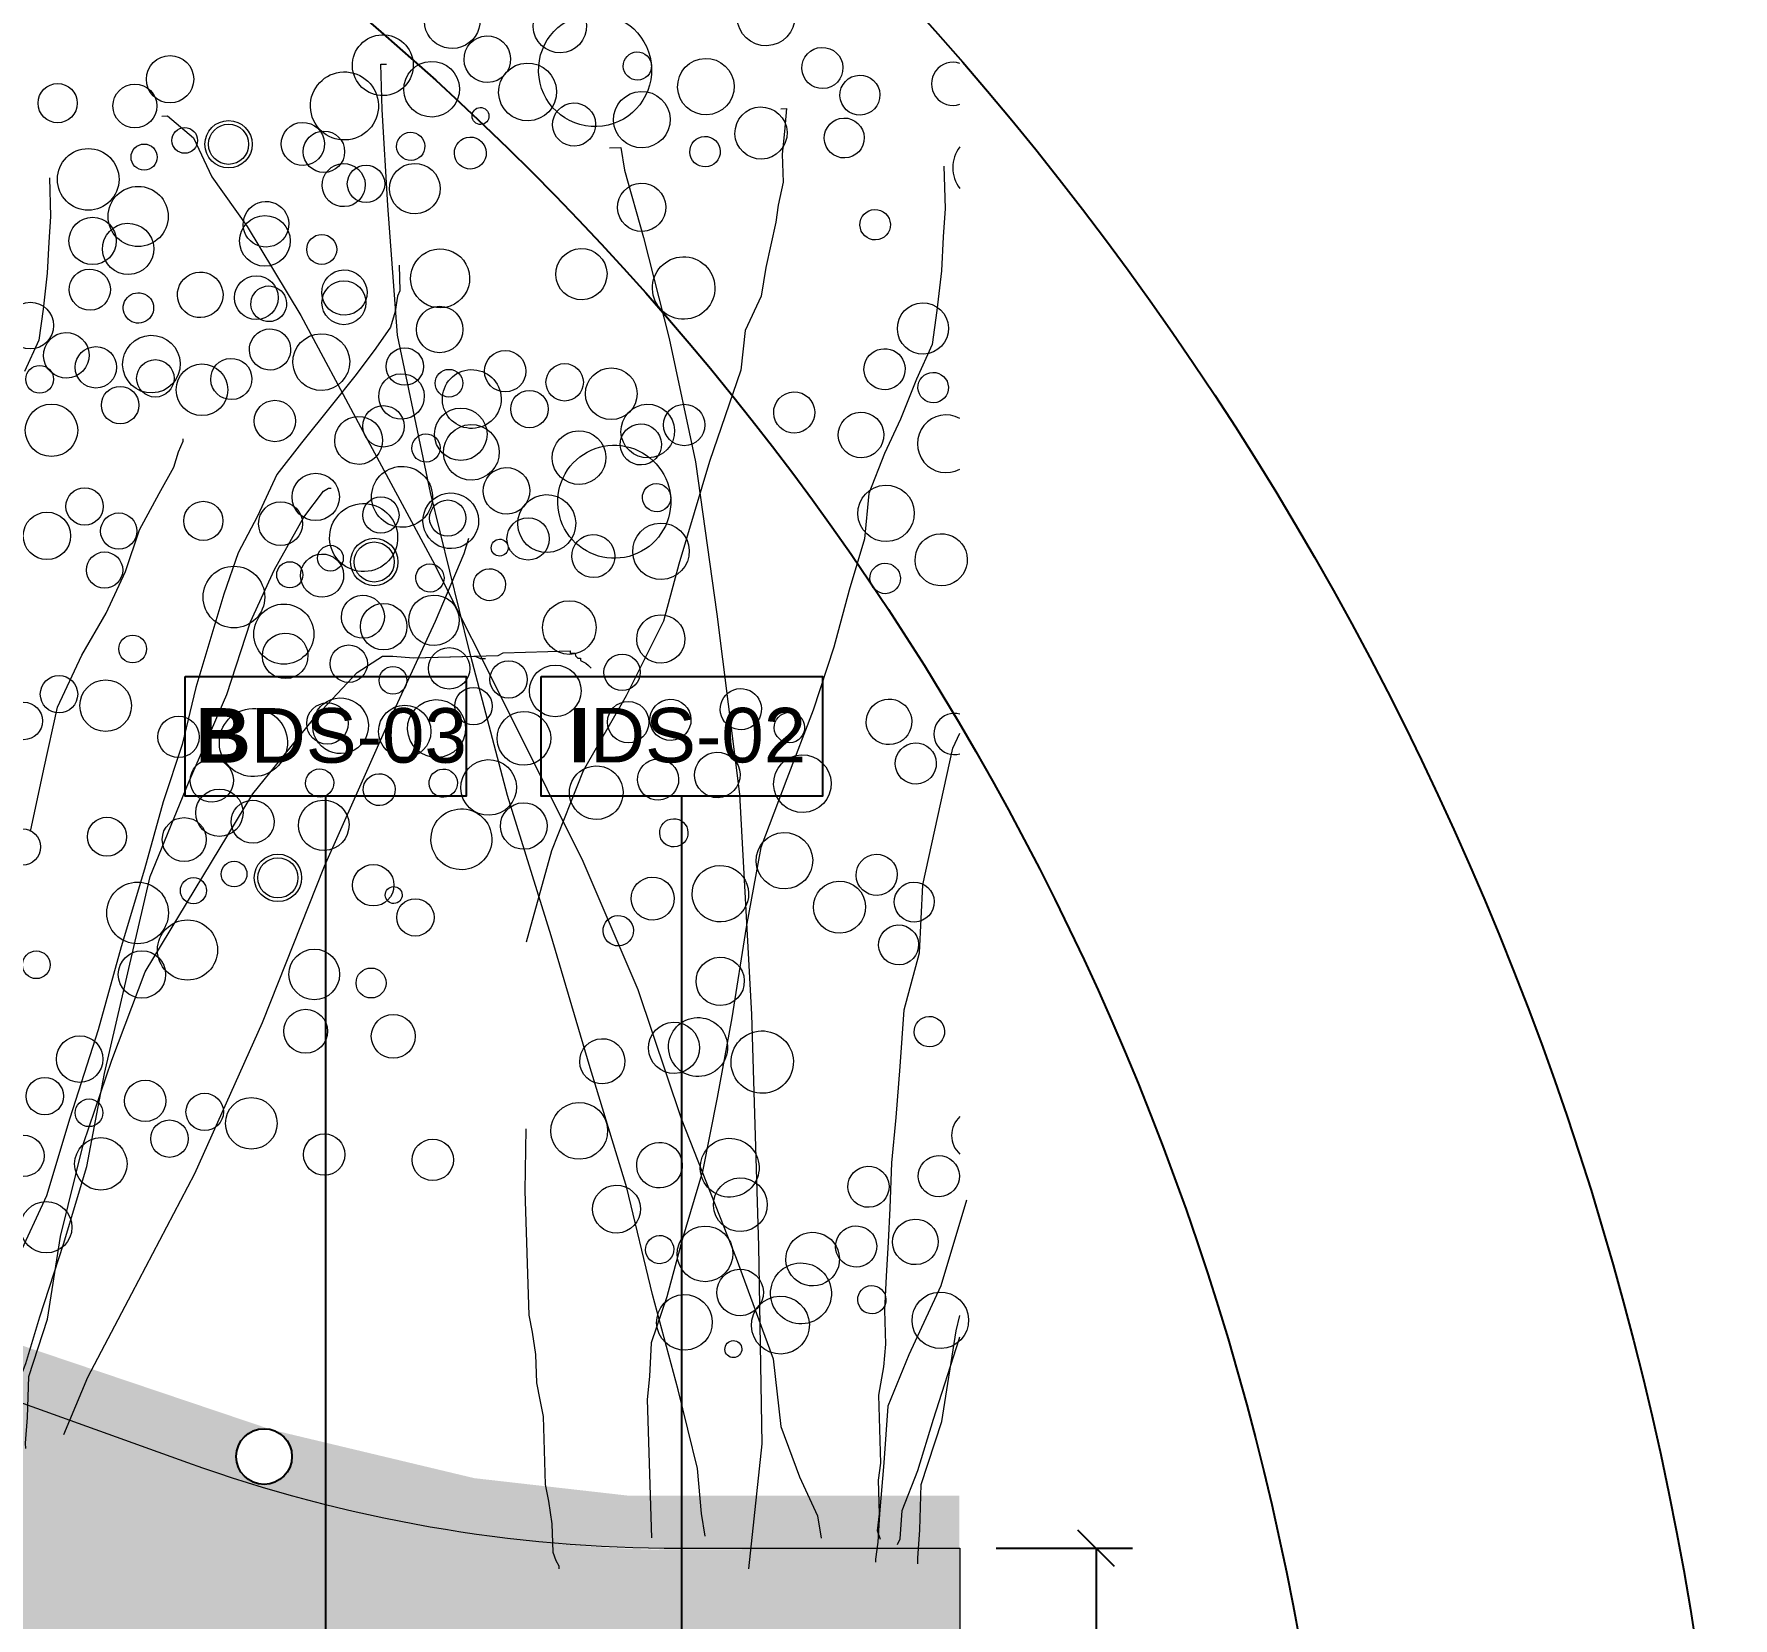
# Model space of a CAD drawing. Header units: metres. Extents: x -325 to 301, y -147 to 149.
# Drawn here: x 15.143 to 16.31, y 100.077 to 101.166 of the extents above; entities that cross this region are included whole.
import ezdxf

# ---------------------------------------------------------------- set-up
doc = ezdxf.new("R2010")
doc.units = ezdxf.units.M
doc.layers.get('Defpoints').update_dxf_attribs({"lineweight": 13})
doc.layers.add('-AUX-QAD', color=5, linetype='Continuous', plot=False)
doc.layers.add('0-TX-1_25', color=7, linetype='Continuous', true_color=0x3f4f7f)
for name, color, linetype in [('02-TRAÇ-D-linia 2', 251, 'Continuous'), ('10-DET-encoixinat', 37, 'Continuous'), ('10-DET_TERRENY_compactat', 252, 'Continuous'), ('A-KEYPLAN_HATCH', 7, 'Continuous'), ('A_TEXT_2', 7, 'Continuous')]:
    doc.layers.add(name, color=color, linetype=linetype)
for name, color, linetype, lineweight in [('05-VEG-gris 50%', 253, 'Continuous', 18), ('1-CM', 7, 'Continuous', 0), ('2-L-secció', 1, 'Continuous', 0)]:
    doc.layers.add(name, color=color, linetype=linetype, lineweight=lineweight)
doc.styles.get("Standard").update_dxf_attribs({"font": 'arial.ttf'})
doc.dimstyles.new('ISO-25', dxfattribs={"dimtxt": 0.1, "dimasz": 0.1, "dimexe": 0.1, "dimexo": 0.1, "dimgap": 0.1, "dimtad": 1, "dimdec": 0, "dimlfac": 100, "dimzin": 9, "dimtxsty": 'Standard', "dimblk": 'OBLIQUE', "dimcen": 0.1, "dimadec": 0, "dimazin": 0, "dimtfac": 1, "dimtdec": 0, "dimtmove": 0, "dimatfit": 3, "dimldrblk": 'OBLIQUE', "dimfxl": 1, "dimarcsym": 0})

# ---------------------------------------------------------------- blocks, each defined once
blk = doc.blocks.new('ccddddddddddd')
for points in [[(93.25558848958462, 19.73276890348643), (93.25558848958462, 19.56853080587462), (93.2446348592639, 19.45903868647292), (93.23368135187775, 19.3276481917128), (93.21177421323955, 19.17435932345688), (93.18986707506701, 19.04296882916242), (93.12414566101506, 18.91157833440229)], [(94.73401807900518, 19.31669904664159), (94.73401807947084, 19.20720692630857), (94.72306444868445, 19.18530855188146), (94.71211094036698, 19.11961326375604), (94.69020380219445, 19.05391805805266), (94.6244823881425, 18.9663243945688), (94.53685383545235, 18.85683235758916), (94.42731814458966, 18.72544186376035), (94.2958753160201, 18.57215299457312), (94.18633962515742, 18.44076250074431), (94.09871107293293, 18.26557517424226), (94.01108251977712, 18.11228630598634), (93.94536110479385, 17.93709898088127), (93.8796396907419, 17.74001328041777), (93.81391827668995, 17.54292749799788), (93.74819686170667, 17.30204496672377), (93.66056830901653, 17.061162434984), (93.57293975679204, 16.7764830715023), (93.46340406592935, 16.44800687720999), (93.353868374601, 16.09763222653419), (93.22242554603145, 15.72535920049995), (93.11288985563442, 15.39688300620764), (92.98144702613354, 15.13410201808438)], [(93.09098271699622, 16.95167039800435), (93.15670413151383, 17.21445130370557), (93.22242554603145, 17.47723229182884), (93.33196123689413, 17.6962164491415), (93.44149692729115, 17.87140369229019), (93.52912548044696, 18.04659101786092), (93.59484689496458, 18.22177834343165), (93.68247544765472, 18.37506721215323), (93.74819686217234, 18.48455933155492), (93.77010400034487, 18.5502545372583), (93.78105750773102, 18.57215299457312), (93.79201113805175, 18.59405136900023), (93.79201113805175, 18.60500059742481)], [(92.91572561208159, 14.40050519490615), (92.92667911946774, 14.42240356933326), (92.93763275025412, 14.53189568873495), (93.00335416430607, 14.68518455792218), (93.06907557928935, 14.88227025792003), (93.17861126968637, 15.18884807731956), (93.28814696054906, 15.51732427207753), (93.37577551277354, 15.91149575449526), (93.59484689496458, 16.74363546911627), (93.77010400034487, 17.13780686911196), (93.94536110525951, 17.51007989514619), (94.0548967961222, 17.81665771501139), (94.16443248651922, 18.03564187232405), (94.29587531555444, 18.25462594628334), (94.38350386824459, 18.3641180661507), (94.40541100688279, 18.37506721215323), (94.41636451426893, 18.37506721261889)], [(93.15670413151383, 14.37860673805699), (93.26623982191086, 14.61948935221881), (93.46340406546369, 14.96986392093822), (93.74819686217234, 15.47352744080126), (94.0548967961222, 16.10858145449311), (94.33968959236518, 16.76553384354338), (94.6244823881425, 17.35679102642462), (94.84355376986787, 17.79475925769657), (94.97499659890309, 18.07943862024695), (94.99690373707563, 18.14513390883803)], [(92.99240053351969, 14.32386076077819), (92.99240053351969, 14.34575913567096), (93.00335416477174, 14.45525125460699), (93.01430767215788, 14.63043849822134), (93.10193622438237, 14.8713211119175), (93.1676576398313, 15.22169568063691), (93.27719332976267, 15.61586716352031), (93.40863615879789, 15.96624173223972), (93.56198612600565, 16.3385147578083), (94.04394316580147, 17.08306080941111), (94.30682882387191, 17.38963862881064), (94.50399306695908, 17.58672432973981), (94.61352875782177, 17.65241961786523), (94.6573430346325, 17.65241961693391), (94.74497158685699, 17.64147038897499), (95.00785724446177, 17.64147038944066), (95.02976438309997, 17.63052116055042), (95.05167152127251, 17.63052116055042)], [(94.74497158685699, 17.64147038897499), (95.10643942793831, 17.64147038850933), (95.12834656564519, 17.65241961739957), (95.41313936142251, 17.65241961786523), (95.41313936188817, 17.64147038897499), (95.43504650052637, 17.64147038897499), (95.43504650052637, 17.63052116008475), (95.44600000791252, 17.61957201454788), (95.45695363823324, 17.61957201454788), (95.45695363823324, 17.60862278658897), (95.47886077594012, 17.59767355816439), (95.48981428472325, 17.58672432880849), (95.50076791457832, 17.57577518327162)]]:
    blk.add_lwpolyline(points)
for centre, radius in [((93.78214843012393, 20.13788953144103), 0.100948621194932), ((93.30019139032811, 20.0502958688885), 0.08341479203162756), ((93.6287984624505, 20.02839749492705), 0.09355456895831013), ((93.83691633632407, 19.87510854331776), 0.05475392728177474), ((94.02312694909051, 19.85321016935632), 0.100948621194932), ((94.02312694909051, 19.85321016935632), 0.08552993772729109), ((93.42068071104586, 19.72181967506185), 0.1313904942115585), ((93.66165923094377, 19.80941333761439), 0.05583111220221605), ((94.4284090665169, 19.80941333761439), 0.08827588449571261), ((94.6036661718972, 19.66707361536101), 0.0797138132272792), ((93.6287984624505, 19.5575815779157), 0.1281631355179718), ((93.6287984624505, 19.5575815779157), 0.1281631355179718), ((93.43163421889767, 19.45903868600726), 0.100948621194932), ((94.16552340891212, 19.43714031158015), 0.1078442209085107), ((94.40650192834437, 19.39334348030388), 0.06385108598971867), ((94.12170913256705, 19.19625778030604), 0.09355468922416664), ((93.15546696865931, 19.10642892122269), 0.09914972109653161), ((94.49413048103452, 19.1634100950323), 0.09355468922416664), ((94.89874616917223, 19.0372787155211), 0.09914972109653161), ((93.4293061341159, 18.92029236769304), 0.08827586927244695), ((93.18832761468366, 18.87649553595111), 0.05896654791170974), ((93.68123828433454, 18.86554630752653), 0.07971381322727139), ((93.87840252742171, 18.81080033024773), 0.1100385761945846), ((94.74539620196447, 18.88398976437747), 0.0797138132272792), ((95.17258533509448, 18.85114216106012), 0.08827586927244695), ((93.52788831666112, 18.75605427054688), 0.07971381322727139), ((94.93160681519657, 18.80734532978386), 0.05896654791170974), ((95.42451748484746, 18.79639610135928), 0.07971381322727139), ((95.62168172886595, 18.74165012408048), 0.1100385761945846), ((93.23214189056307, 18.65751137910411), 0.1116622003345008), ((94.18510246183723, 18.66846060752869), 0.08827588449571261), ((95.27116751810536, 18.68690406344831), 0.07971381322727139), ((94.64681401941925, 18.63215800421312), 0.08828397434522552), ((94.97542109200731, 18.5883611724712), 0.1116622003345008), ((95.92838166281581, 18.59931040136144), 0.08827588449571261), ((93.3635847195983, 18.3290351848118), 0.0797138132272792), ((94.3494059368968, 18.33998441323638), 0.100948621194932), ((93.86744889710099, 18.25239075068384), 0.08341479203162756), ((94.19605596922338, 18.23049237625673), 0.09355456895831013), ((94.62448251107708, 18.25462594581768), 0.07742319637127354), ((93.19928124500439, 18.20859391894192), 0.100948621194932), ((93.50598117848858, 18.21954314783216), 0.07742317901411151), ((94.90927530638874, 18.23272757232189), 0.07743792491863587), ((95.2488358868286, 18.13418468041345), 0.09029159687583978), ((93.44025976397097, 18.055305050686), 0.07742319637127354), ((94.40417384309694, 18.07720342511311), 0.05475392728177474), ((94.59038445679471, 18.05530505022034), 0.100948621194932), ((94.59038445679471, 18.05530505022034), 0.08552993772729109), ((93.9879382182844, 17.92391455639154), 0.1313904942115585), ((94.22891673771665, 18.01150821940973), 0.05583111220221605), ((94.19605596968904, 17.75967645877972), 0.1281631355179718), ((94.19605596968904, 17.75967645877972), 0.1281631355179718), ((94.62203529756516, 17.77874510781839), 0.09914972109653161), ((95.41313948435709, 17.7509624264203), 0.1143169033563484), ((93.54979545529932, 17.71587962796912), 0.05896654791170974), ((94.4686853303574, 17.62545615714043), 0.0797138132272792), ((94.89587446348742, 17.59260855335742), 0.08827586927244695), ((93.23039582651109, 17.53245938289911), 0.07971381322727139), ((94.65489594358951, 17.54881172254682), 0.05896654791170974), ((95.14780661370605, 17.53786249365658), 0.07971381322727139), ((95.63221086654812, 17.55387672642246), 0.07742319637128761), ((93.42756007006392, 17.47771340515465), 0.1100385761945846), ((95.34497085725889, 17.48311651591212), 0.1100385761945846), ((93.07704585976899, 17.4229673454538), 0.07971381322727139), ((94.37010314781219, 17.37362439604476), 0.08828397434522552), ((94.99445664696395, 17.42837045621127), 0.07971381322727139), ((93.73426000401378, 17.33537368290126), 0.08827588449571261), ((94.69871022040024, 17.32982756523415), 0.1116622003345008), ((95.65167079120874, 17.34077679365873), 0.08827588449571261), ((93.89856347907335, 17.0068974881433), 0.100948621194932), ((93.05513872113079, 16.88645622273907), 0.07742317901411151), ((93.41660643927753, 16.91930382605642), 0.08341479203162756), ((93.74521351233125, 16.89740545116365), 0.09355456895831013), ((94.13954199897125, 16.72221812512726), 0.100948621194932), ((94.13954199897125, 16.72221812512726), 0.08552993772729109), ((93.77807428082451, 16.67842129431665), 0.05583111220221605), ((93.95333138620481, 16.74411650048569), 0.05475392728177474), ((94.54482411639765, 16.67842129431665), 0.08827588449571261), ((93.53709576139227, 16.59082763129845), 0.1313904942115585), ((94.72008122131228, 16.53608157159761), 0.0797138132272792), ((93.74521351186559, 16.42658953461796), 0.1281631355179718), ((93.74521351186559, 16.42658953461796), 0.1281631355179718), ((93.09895299747586, 16.38279270287603), 0.05896654791170974), ((93.54804926877841, 16.32804664317518), 0.100948621194932), ((94.28193845879287, 16.30614826828241), 0.1078442209085107), ((94.52291697775945, 16.26235143747181), 0.06385108598971867), ((94.23812418198213, 16.0652657370083), 0.09355468922416664), ((94.61054553091526, 16.03241805126891), 0.09355468922416664), ((93.2718820180744, 15.97543687839061), 0.09914972109653161), ((93.11853205086663, 15.82214792724699), 0.0797138132272792), ((93.54572118353099, 15.7893003243953), 0.08827586927244695), ((93.30474266409874, 15.74550349265337), 0.05896654791170974), ((93.79765333421528, 15.73455426422879), 0.07971381322727139), ((93.9948175768368, 15.67980828741565), 0.1100385761945846), ((93.01994986785576, 15.5703161675483), 0.08828397434522552), ((93.64430336654186, 15.62506222724915), 0.07971381322727139), ((93.34855694044381, 15.52651933580637), 0.1116622003345008), ((94.30151751171798, 15.53746856376529), 0.08827588449571261), ((94.76322906883433, 15.50116596091539), 0.08828397434522552), ((93.10757842008024, 15.26373842963949), 0.1094920372972297)]:
    blk.add_circle(centre, radius)
blk = doc.blocks.new('hatch keyplan 2')
at = {"layer": 'A-KEYPLAN_HATCH'}
blk.add_lwpolyline([(0, 0.005476596624248486), (0.012874798693294, 0.005476596623793739), (0.012874798693294, -2.273736754432321e-13), (0, 0)], close=True, dxfattribs=at)
blk = doc.blocks.new('hatch keyplan')
at = {"layer": 'A-KEYPLAN_HATCH'}
blk.add_blockref('hatch keyplan 2', (1.430579833341536, 0.8521467901477053), dxfattribs=at)
blk = doc.blocks.new('B-DS03')
at = {"layer": 'A-KEYPLAN_HATCH'}
blk.add_blockref('hatch keyplan', (-1.430579833341536, -0.8521467901477053), dxfattribs=at)
at = {"layer": 'A_TEXT_2', "insert": (-0.0007977307988561444, 0.004032374434375541), "char_height": 0.0025, "attachment_point": 1}
blk.add_mtext_dynamic_manual_height_columns('\\pi0.00128;{\\fArial|b1|i0|c0|p34;B}DS-03', width=0.01456192034901793, gutter_width=0.015, heights=[0], dxfattribs=at)
blk = doc.blocks.new('I-06B')
at = {"layer": 'A-KEYPLAN_HATCH'}
blk.add_blockref('hatch keyplan', (-1.430579833341536, -0.8521467901477053), dxfattribs=at)
at = {"layer": 'A_TEXT_2', "insert": (-0.0007977307986626325, 0.00404589630651675), "char_height": 0.0025, "attachment_point": 1}
blk.add_mtext_dynamic_manual_height_columns('\\pi0.00206;{\\fArial|b1|i0|c0|p34;I}DS-02', width=0.01456192034901793, gutter_width=0.015, heights=[0], dxfattribs=at)
blk = doc.blocks.new('_Oblique')
at = {"color": 0, "lineweight": -2}
blk.add_line((-0.499999999995058, -0.4999999998130015), (0.500000000028669, 0.500000000163238), dxfattribs=at)
blk = doc.blocks.new('*D623')
at = {"layer": '0-TX-1_25', "color": 0, "lineweight": -2, "transparency": 16777216}
for p, q in [((15.80419126269934, 100.1253067125718), (15.89784853033067, 100.1253067125718)), ((15.87284853033067, 100.1253067125718), (15.87284853033067, 99.52530669126783)), ((15.80419126269934, 99.52530669126783), (15.89784853033068, 99.52530669126783))]:
    blk.add_line(p, q, dxfattribs=at)
at = {"layer": 'Defpoints', "color": 0, "transparency": 16777216}
for p in [(15.77919126269934, 100.1253067125718), (15.77919126269934, 99.52530669126783), (15.87284853033067, 99.52530669126783)]:
    blk.add_point(p, dxfattribs=at)
at = {"layer": '0-TX-1_25', "color": 0, "lineweight": -2, "transparency": 16777216, "xscale": 0.025, "yscale": 0.025, "zscale": 0.025}
for p, rotation in [((15.87284853033067, 100.1253067125718), 90), ((15.87284853033067, 99.52530669126783), 270)]:
    blk.add_blockref('_Oblique', p, dxfattribs=dict(at, rotation=rotation))
at = {"layer": '0-TX-1_25', "color": 0, "transparency": 16777216, "insert": (15.82997847576044, 99.8253067019198), "char_height": 0.035, "attachment_point": 5, "rotation": 90}
blk.add_mtext('60', dxfattribs=at)

msp = doc.modelspace()

# ---------------------------------------------------------------- hatches: boundary and pattern name
at = {"layer": '10-DET-encoixinat'}
h = msp.add_hatch(dxfattribs=at)
h.set_pattern_fill('CROSS', color=256, scale=0.002, angle=91.10144121152325)
h.set_pattern_definition([(91.10144121152314, (1.578369525364224, 103.3277322472325), (-0.01294178032110458, 0.01245352649333795), [0.00635, -0.01905]), (181.1014412115233, (1.58148290698756, 103.3309676923128), (-0.01245352649333795, -0.01294178032110458), [0.00635, -0.01905])])
edge = h.paths.add_edge_path()
edge.add_line((14.28156116566385, 100.365687164207), (14.4109555023744, 99.82070945597268))
edge.add_line((14.4109555023744, 99.82070945597268), (15.25449955114325, 99.5675198979317))
edge.add_arc((15.54197904347436, 100.5253066912671), 0.9999999999993319, 253.2928830778733, 270.0000000000044)
edge.add_line((15.54197904347443, 99.52530669126777), (15.77919126432914, 99.52530669126777))
edge.add_line((15.77919126432914, 99.52530669126777), (15.77919126430652, 100.1253066912678))
edge.add_line((15.77919126430652, 100.1253066912678), (15.56745421327041, 100.1244531165927))
edge.add_arc((15.59750710798007, 101.1649638048692), 1.040944604144704, 250.4157672532712, 268.3455956065467, ccw=False)
edge.add_line((15.24859047965515, 100.1842381269264), (14.89898696862633, 100.3098387636514))
edge.add_arc((14.56947551613194, 99.36568718542091), 0.9999999999999999, 70.76087466218614, 89.99999998221485)
edge.add_line((14.56947551644235, 100.3656871854209), (14.28156116566385, 100.365687164207))
at = {"layer": '10-DET_TERRENY_compactat'}
h = msp.add_hatch(dxfattribs=at)
h.set_pattern_fill('HEX', color=256, scale=0.002, angle=0.5782318252177278)
h.set_pattern_definition([(0.5782318252177278, (0, 0), (-0.000110995747240735, 0.01099796253877573), [0.00635, -0.0127]), (120.5782318252177, (0, 0), (-0.00946901707482901, -0.005595106406210373), [0.00635, -0.0127]), (60.57823182521773, (0.006349676630719095, 6.408342453239108e-05), (-0.009580012822069743, 0.00540285613256535), [0.00635, -0.0127])])
edge = h.paths.add_edge_path()
edge.add_arc((15.30109476892812, 100.1883396335325), 0.01914789983742438, 0, 360)
edge = h.paths.add_edge_path()
edge.add_arc((14.7815112539064, 100.3635413141628), 0.01914789983741536, 120.1655187453604, 426.7254399027157)
edge.add_line((14.78907731032154, 100.3811309946178), (15.30662178575673, 100.2066725043704))
edge.add_line((15.30662178575673, 100.2066725043704), (15.44552247097545, 100.1734864436077))
edge.add_line((15.44552247097545, 100.1734864436077), (15.55175635896262, 100.1614214373727))
edge.add_line((15.55175635896262, 100.1614214373727), (15.77877558726698, 100.1614214373727))
edge.add_line((15.77877558726698, 100.1614214373727), (15.77877558726698, 100.1253066912678))
edge.add_line((15.77877558726698, 100.1253066912678), (15.58037091401273, 100.1253273987315))
edge.add_arc((15.58680632376726, 101.1253066912676), 0.9999999999997935, 250.2317891217526, 269.6312756365088, ccw=False)
edge.add_line((15.24859047965515, 100.1842381269264), (14.99593788030627, 100.2702292191928))
edge.add_line((14.99593788030627, 100.2702292191928), (14.89898696862668, 100.3098387636513))
edge.add_arc((14.56947551613153, 99.36568718541744), 1.000000000003487, 70.76087466220909, 87.50953387186067)
edge.add_line((14.61292866381299, 100.3647426513269), (14.51687983400655, 100.3647426513269))
edge.add_line((14.51687983400655, 100.3647426513269), (14.77188943950145, 100.380096155018))

# ---------------------------------------------------------------- linework, layer by layer
at = {"layer": '-AUX-QAD'}
for radius in [2.170308361463228, 1.902074461218433]:
    msp.add_circle((14.14011123628245, 99.72587404650886), radius, dxfattribs=at)
at = {"layer": '0-TX-1_25'}
msp.add_line((15.58816246095181, 98.92934846468837), (15.58816246095181, 100.6420028306614), dxfattribs=at)
msp.add_lwpolyline([(15.34346304032204, 99.04696312646873), (15.34346304032204, 100.6420028306614)], dxfattribs=at)
at = {"layer": '02-TRAÇ-D-linia 2'}
msp.add_circle((15.30109476892812, 100.1883396335325), 0.01914789983742415, dxfattribs=at)
at = {"layer": '05-VEG-gris 50%'}
for p, q in [((15.38135039387668, 101.1448241411404), (15.38523342961271, 101.1449407507933)), ((15.38228290035008, 101.1137722229863), (15.38135039387668, 101.1448241411404)), ((15.38620598335035, 101.047845209022), (15.38228290035008, 101.1137722229863)), ((15.65627004098573, 101.1142302295923), (15.66015307671433, 101.1143468394927)), ((15.66015307671433, 101.1143468394927), (15.65867782289678, 101.0987625758727)), ((15.23084450360478, 101.1092244432135), (15.23472753933834, 101.1093410529489)), ((15.23472753933834, 101.1093410529489), (15.25266744297375, 101.0943398374511)), ((15.65867782289678, 101.0987625758727), (15.65720254736915, 101.0831783116833)), ((15.25266744297375, 101.0943398374511), (15.26513249336504, 101.0675192456462)), ((15.53853683929738, 101.0873846945053), (15.54630291092957, 101.0876179139809)), ((15.54630291092957, 101.0876179139809), (15.54871067122053, 101.0721502594468)), ((15.65720254736915, 101.0831783116833), (15.6577853638626, 101.0637708700846)), ((15.76821876869053, 101.0748572275134), (15.76909299339997, 101.0457460578859)), ((15.26513249336504, 101.0675192456462), (15.28947977817793, 101.0332854889458)), ((15.54871067122053, 101.0721502594468), (15.56175853837644, 101.0259222115116)), ((15.6577853638626, 101.0637708700846), (15.65436858111565, 101.0481283013473)), ((15.39276997513631, 100.9586875615182), (15.38620598335035, 101.047845209022)), ((15.65436858111565, 101.0481283013473), (15.65277676429143, 101.0364255201737)), ((15.76909299339997, 101.0457460578859), (15.76773428140027, 101.0262802966432)), ((15.28947977817793, 101.0332854889458), (15.32629211294588, 100.9722311549672)), ((15.65277676429143, 101.0364255201737), (15.6493599811883, 101.0207829660481)), ((15.56175853837644, 101.0259222115116), (15.57938882084608, 100.9565218493515)), ((15.6493599811883, 101.0207829660481), (15.64594319869144, 101.0051403972357)), ((15.76773428140027, 101.0262802966432), (15.76649215428484, 101.0029330534458)), ((15.64594319869144, 101.0051403972357), (15.64264297972497, 100.9856163312874)), ((15.76649215428484, 101.0029330534458), (15.76342506132673, 100.9756460227697)), ((15.64264297972497, 100.9856163312874), (15.63169325212553, 100.9619775636647)), ((15.32629211294588, 100.9722311549672), (15.36745373728292, 100.8957674572076)), ((15.76342506132673, 100.9756460227697), (15.76024140536444, 100.9522404744575)), ((15.41544892643001, 100.8505889114421), (15.39276997513631, 100.9586875615182)), ((15.63169325212553, 100.9619775636647), (15.62862615916989, 100.934690532906)), ((15.57938882084608, 100.9565218493515), (15.59748535638486, 100.871595528192)), ((15.76024140536444, 100.9522404744575), (15.74929167785497, 100.9286017065896)), ((15.62862615916989, 100.934690532906), (15.61790955819252, 100.9032887856209)), ((15.74929167785497, 100.9286017065896), (15.73845851326218, 100.9010814565204)), ((15.61790955819252, 100.9032887856209), (15.60719295677642, 100.8718870529451)), ((15.73845851326218, 100.9010814565204), (15.7275087856677, 100.8774426887326)), ((15.36745373728292, 100.8957674572076), (15.41684768613763, 100.8040110342934)), ((15.7275087856677, 100.8774426887326), (15.71667562116241, 100.8499224385007)), ((15.60719295677642, 100.8718870529451), (15.59659291932945, 100.8366038085241)), ((15.59748535638486, 100.871595528192), (15.61228167295222, 100.7671451412493)), ((15.44201091389105, 100.7426068566571), (15.41544892643001, 100.8505889114421)), ((15.71667562116241, 100.8499224385007), (15.71372509181723, 100.8187539106913)), ((15.59659291932945, 100.8366038085241), (15.5859928815238, 100.8013205787975)), ((15.71372509181723, 100.8187539106913), (15.70312505401407, 100.7834706808821)), ((15.41684768613763, 100.8040110342934), (15.47059092395269, 100.6968452623675)), ((15.5859928815238, 100.8013205787975), (15.57550940716602, 100.7621558519326)), ((15.70312505401407, 100.7834706808821), (15.6926415796538, 100.7443059540997)), ((15.57550940716602, 100.7621558519326), (15.54984347933268, 100.7108802241776)), ((15.61228167295222, 100.7671451412493), (15.62766080584548, 100.6432873127855)), ((15.46833977438126, 100.6423877958986), (15.44201091389105, 100.7426068566571)), ((15.6926415796538, 100.7443059540997), (15.67839163256663, 100.7011431351355)), ((15.54984347933268, 100.7108802241776), (15.52029451551569, 100.6594879867623)), ((15.67839163256663, 100.7011431351355), (15.66037521319376, 100.6539822092976)), ((15.47059092395269, 100.6968452623675), (15.52021799969569, 100.5973258454242)), ((15.77434666336582, 100.6748872953055), (15.77919125377349, 100.6853460164719)), ((15.76409631562266, 100.6279595890258), (15.77434666336582, 100.6748872953055)), ((15.52029451551569, 100.6594879867623), (15.49862818694135, 100.6044474717719)), ((15.62766080584548, 100.6432873127855), (15.63608981049321, 100.4920258290534)), ((15.66037521319376, 100.6539822092976), (15.64235879337969, 100.6068212981516)), ((15.49843510768093, 100.5461668273244), (15.46833977438126, 100.6423877958986)), ((15.75384596744078, 100.5810318973554), (15.76409631562266, 100.6279595890258)), ((15.49862818694135, 100.6044474717719), (15.48107802036646, 100.5417606014662)), ((15.52021799969569, 100.5973258454242), (15.55784627748669, 100.5091010905123)), ((15.64235879337969, 100.6068212981516), (15.63234157225612, 100.5521306122921)), ((15.75136169133478, 100.5343374103863), (15.75384596744078, 100.5810318973554)), ((15.63234157225612, 100.5521306122921), (15.62255747783469, 100.4896769468553)), ((15.52441427837982, 100.4575922285873), (15.49843510768093, 100.5461668273244)), ((15.74087821697204, 100.4951726836865), (15.75136169133478, 100.5343374103863)), ((15.55784627748669, 100.5091010905123), (15.5877084840867, 100.4206431014329)), ((15.63608981049321, 100.4920258290534), (15.64086890549829, 100.3328847708605)), ((15.73816081424893, 100.4562411762147), (15.74087821697204, 100.4951726836865)), ((15.62255747783469, 100.4896769468553), (15.61254025618986, 100.4349862756027)), ((15.55027688554832, 100.372899126986), (15.52441427837982, 100.4575922285873)), ((15.73532684799295, 100.4211911659612), (15.73816081424893, 100.4562411762147)), ((15.61254025618986, 100.4349862756027), (15.60240647162091, 100.384177086799)), ((15.73237631864777, 100.3900226381517), (15.73532684799295, 100.4211911659612)), ((15.48104157360825, 100.4135548369178), (15.48038224094109, 100.3708001517076)), ((15.5877084840867, 100.4206431014329), (15.62556988876599, 100.324655352492)), ((15.73136729600314, 100.3589124294145), (15.73237631864777, 100.3900226381517)), ((15.60240647162091, 100.384177086799), (15.58827308806166, 100.3371327707815)), ((15.48038224094109, 100.3708001517076), (15.48294663329802, 100.2854073915992)), ((15.5680237315434, 100.2996172678552), (15.55027688554832, 100.372899126986)), ((15.78367172720005, 100.3643681437251), (15.76600499761602, 100.3055627559485)), ((15.73012516879774, 100.3355651864622), (15.73136729600314, 100.3589124294145)), ((15.58827308806166, 100.3371327707815), (15.57778961378642, 100.297968043919)), ((15.64086890549829, 100.3328847708605), (15.6430071140365, 100.1969743320072)), ((15.72888301989218, 100.3122179426105), (15.73012516879774, 100.3355651864622)), ((15.62556988876599, 100.324655352492), (15.65096624339156, 100.2554881951183)), ((15.72764089269174, 100.2888706994931), (15.72888301989218, 100.3122179426105)), ((15.76600499761602, 100.3055627559485), (15.74410554234203, 100.2582852204529)), ((15.57778961378642, 100.297968043919), (15.5670730127265, 100.2665662966314)), ((15.58553745084378, 100.2340983880542), (15.5680237315434, 100.2996172678552)), ((15.48294663329802, 100.2854073915992), (15.48523785228991, 100.2738212201635)), ((15.72834027254555, 100.2655817609188), (15.72764089269174, 100.2888706994931)), ((15.77664508277339, 100.2748023618955), (15.77919125377349, 100.2851607954619)), ((15.48523785228991, 100.2738212201635), (15.48764561249584, 100.2583535657094)), ((15.76097816363263, 100.2141145307846), (15.77876145630833, 100.2690384360347)), ((15.76686098766314, 100.2123487111431), (15.77664508277339, 100.2748023618955)), ((15.77876145630833, 100.2690384360347), (15.77919125377349, 100.2704690577242)), ((15.48764561249584, 100.2583535657094), (15.48822842881926, 100.2389461242709)), ((15.5670730127265, 100.2665662966314), (15.56583086329473, 100.2432190675515)), ((15.72686499701793, 100.2499974967294), (15.72834027254555, 100.2655817609188)), ((15.74410554234203, 100.2582852204529), (15.72962246872277, 100.2228853809059)), ((15.65096624339156, 100.2554881951183), (15.65624803839154, 100.2090269423967)), ((15.72356477752524, 100.230473445553), (15.72686499701793, 100.2499974967294)), ((15.48822842881926, 100.2389461242709), (15.49051964773109, 100.2273599527501)), ((15.56583086329473, 100.2432190675515), (15.56435560947718, 100.2276348039315)), ((15.59881844461681, 100.1801073606216), (15.58553745084378, 100.2340983880542)), ((15.49051964773109, 100.2273599527501), (15.49281084457418, 100.2157737953543)), ((15.56435560947718, 100.2276348039315), (15.56721141021517, 100.1325383157992)), ((15.72496353715032, 100.1838955684018), (15.72356477752524, 100.230473445553)), ((15.72962246872277, 100.2228853809059), (15.72690506591217, 100.1839538735967)), ((15.49281084457418, 100.2157737953543), (15.49420960419679, 100.1691959182856)), ((15.75037812566191, 100.178831301053), (15.76097816363263, 100.2141145307846)), ((15.75261104109723, 100.169185877572), (15.76686098766314, 100.2123487111431)), ((15.65624803839154, 100.2090269423967), (15.66894621583867, 100.1744433564853)), ((15.6430071140365, 100.1969743320072), (15.63392239894265, 100.1112317427679)), ((15.60169247941085, 100.1491137623542), (15.59881844461681, 100.1801073606216)), ((15.72337171979989, 100.1721928020001), (15.72496353715032, 100.1838955684018)), ((15.72690506591217, 100.1839538735967), (15.72407109965618, 100.1489038633432)), ((15.73954496124163, 100.1513110507411), (15.75037812566191, 100.178831301053)), ((15.49420960419679, 100.1691959182856), (15.49650082274995, 100.1576097614591)), ((15.66894621583867, 100.1744433564853), (15.68141126631499, 100.1476227646004)), ((15.72407109965618, 100.1489038633432), (15.72337171979989, 100.1721928020001)), ((15.75160204016019, 100.1380756694867), (15.75261104109723, 100.169185877572)), ((15.49650082274995, 100.1576097614591), (15.49890858295589, 100.1421421070051)), ((15.49890858295589, 100.1421421070051), (15.49949139928178, 100.122734665484)), ((15.60410023961431, 100.1336461079826), (15.60169247941085, 100.1491137623542)), ((15.68141126631499, 100.1476227646004), (15.68381904822851, 100.1321551107982)), ((15.72247926068566, 100.137201096127), (15.72407109965618, 100.1489038633432)), ((15.72407109965618, 100.1489038633432), (15.72271238721775, 100.1294381167098)), ((15.73818624915939, 100.1318452894959), (15.73954496124163, 100.1513110507411)), ((15.72271238721775, 100.1294381167098), (15.721120570311, 100.1177353355338)), ((15.72459563473938, 100.131437155742), (15.72247926068566, 100.137201096127)), ((15.73636130527687, 100.1279055025115), (15.73818624915939, 100.1318452894959)), ((15.75024332799293, 100.1186099083216), (15.75160204016019, 100.1380756694867)), ((15.49949139928178, 100.122734665484), (15.50160777333302, 100.1169707251815)), ((15.721120570311, 100.1177353355338), (15.7211788517163, 100.1157946017014)), ((15.7503598910846, 100.114728425795), (15.75024332799293, 100.1186099083216)), ((15.50160777333302, 100.1169707251815), (15.50366584347895, 100.1131475471979)), ((15.50366584347895, 100.1131475471979), (15.50372412516037, 100.1112067986688))]:
    msp.add_line(p, q, dxfattribs=at)
for centre, major_axis, ratio, start_param, end_param in [((15.43036820237627, 101.1747641280391), (-0.0135226986839681, 0.01352269868396789), 0.9999999999998554, 3.95701235376277, 10.24019766094236), ((15.64599324267381, 101.1773544712693), (0.014001439083076, 0.01400143908307622), 0.9999999999998576, 5.527808680557548, 11.81099398773713), ((15.50432072773281, 101.1711574821697), (-0.01302529553383473, 0.01302529553383453), 0.9999999999999148, 3.957012353762714, 10.2401976609423), ((15.52855144910032, 101.140805222525), (-0.02746258840085978, 0.02746258840085935), 0.9999999999999678, 3.957012353762726, 10.24019766094231), ((15.38270446852821, 101.1441953364453), (-0.01478774357517063, 0.0147877435751704), 0.9999999999997663, 3.95701235376281, 10.2401976609424), ((15.45448236065211, 101.1482933509209), (0.01132175695610087, 0.01132175695610105), 0.9999999999999734, 5.527808680557609, 11.81099398773719), ((15.68471666086503, 101.142279421825), (-0.009995397696246012, 0.009995397696245854), 0.9999999999999413, 3.957012353762783, 10.24019766094237), ((15.41623481881454, 101.1277198121041), (-0.013522708127891, 0.01352270812789079), 0.9999999999999636, 3.95701235376275, 10.24019766094234), ((15.48216962508615, 101.1258148883233), (0.0140705862849933, 0.01407058628499353), 0.9999999999998506, 5.527808680557563, 11.81099398773715), ((15.55761592502076, 101.1436205437569), (-0.00686465487712311, 0.006864654877123), 0.9999999999999911, 3.957012353762726, 10.24019766094231), ((15.60467860796563, 101.1294939016138), (-0.01372932008957846, 0.01372932008957824), 0.9999999999998259, 3.957012353762804, 10.24019766094239), ((15.77443445619056, 101.1313762352471), (0.01045946726609066, 0.01045946726609082), 0.9999999999997251, 6.741184978730637, 10.53757461601321), ((15.3563391612773, 101.1162086327379), (-0.01653597461458904, 0.01653597461458878), 0.999999999999948, 3.957012353762762, 10.24019766094235), ((15.71053922101443, 101.1236299439307), (0.009708172697088756, 0.009708172697088905), 0.9999999999995939, 5.527808680557382, 11.81099398773697), ((15.56066480510421, 101.106804699992), (-0.0137293200895785, 0.01372932008957829), 0.9999999999997774, 3.957012353762828, 10.24019766094241), ((15.44982342863845, 101.1093035531087), (0.004118794993340967, 0.004118794993341032), 0.9999999999998037, 5.527808680557571, 11.81099398773716), ((15.51412665716, 101.1034646345314), (-0.01045658659444055, 0.01045658659444039), 0.9999999999999878, 3.9570123537627, 10.24019766094229), ((15.64255824730972, 101.0976090277683), (-0.01265805228579617, 0.01265805228579597), 0.999999999999876, 3.9570123537628, 10.24019766094239), ((15.32778069899816, 101.0900985806585), (0.01048147691433593, 0.0104814769143361), 0.9999999999998793, 5.527808680557549, 11.81099398773713), ((15.40186830872319, 101.0884384755038), (-0.006865651716501999, 0.006865651716501892), 0.999999999999804, 3.957012353762861, 10.24019766094245), ((15.69976433819056, 101.0941689451698), (-0.00970817487352042, 0.009708174873520268), 0.999999999999841, 3.957012353762793, 10.24019766094238), ((15.44281501870904, 101.083840646452), (-0.007768026097147084, 0.007768026097146961), 0.9999999999997599, 3.957012353762772, 10.24019766094236), ((15.60407757885503, 101.0847984684487), (0.007393866989791595, 0.007393866989791711), 0.9999999999999677, 5.527808680557571, 11.81099398773716), ((15.79753961336181, 101.0737952501211), (-0.01647519030869181, 0.01647519030869155), 0.9999999999999986, 6.404532849125081, 7.732634092028972), ((15.35583616360528, 101.0618036789536), (0.01045658659444178, 0.01045658659444194), 0.9999999999999111, 5.527808680557599, 11.81099398773718), ((15.40468404039939, 101.0593856105819), (0.0122837949842287, 0.01228379498422889), 0.9999999999999697, 5.527808680557557, 11.81099398773714), ((15.56053000752272, 101.046583307098), (0.01173091408571404, 0.01173091408571422), 0.9999999999997723, 5.527808680557507, 11.81099398773709), ((15.30242470029897, 101.0349472628102), (0.01107225302310458, 0.01107225302310476), 0.9999999999998086, 5.527808680557505, 11.81099398773709), ((15.72098624844893, 101.0345889062423), (0.007393876585377474, 0.00739387658537759), 0.9999999999998321, 5.527808680557593, 11.81099398773718), ((15.20771512373879, 101.0179907301472), (-0.01243248633716915, 0.01243248633716895), 0.9999999999999873, 3.957012353762727, 10.24019766094231), ((15.4220811961669, 100.9977482279992), (0.01433430514853479, 0.01433430514853502), 0.9999999999999049, 5.527808680557583, 11.81099398773717), ((15.51915709148682, 101.0006634714424), (-0.01243248633717042, 0.01243248633717022), 0.9999999999998386, 3.957012353762798, 10.24019766094239), ((15.18134981640783, 100.9900040263548), (0.009995397696246964, 0.009995397696247122), 0.9999999999998405, 5.527808680557567, 11.81099398773715), ((15.5894014263241, 100.9911179700901), (-0.01516458164905546, 0.01516458164905522), 0.999999999999948, 3.957012353762742, 10.24019766094233), ((15.25724384873856, 100.9864556849434), (-0.01106900278179267, 0.0110690027817925), 0.9999999999999816, 3.957012353762752, 10.24019766094234), ((15.3043559282592, 100.980271595268), (0.008673024021420391, 0.00867302402142053), 0.9999999999998127, 5.527808680557487, 11.81099398773707), ((15.35630271391282, 100.9880028828763), (-0.01098346020579459, 0.01098346020579442), 0.9999999999999878, 3.957012353762741, 10.24019766094233), ((15.21476358146113, 100.9774099983325), (-0.00739387658537883, 0.007393876585378714), 0.9999999999996687, 3.957012353762855, 10.24019766094244), ((15.75380620105587, 100.9633056542662), (0.01243248633716977, 0.01243248633716996), 0.9999999999999625, 5.527808680557595, 11.81099398773718), ((15.16521662224023, 100.9448421536666), (0.01107001908527274, 0.01107001908527291), 0.9999999999999288, 5.527808680557588, 11.81099398773717), ((15.22369528618136, 100.9388283202392), (-0.01400143908307461, 0.01400143908307439), 0.9999999999999554, 3.957012353762751, 10.24019766094234), ((15.30519134675342, 100.9488548287777), (-0.009995397696246255, 0.009995397696246097), 0.9999999999998255, 3.957012353762841, 10.24019766094243), ((15.34043007704313, 100.940200602921), (-0.0137978511686262, 0.01379785116862598), 0.9999999999999105, 3.957012353762783, 10.24019766094237), ((15.72744089380745, 100.9353189504763), (0.009995397696247384, 0.009995397696247542), 0.999999999999886, 5.527808680557587, 11.81099398773717), ((15.27859291236414, 100.9286311191744), (-0.009995397696246367, 0.009995397696246204), 0.9999999999999905, 3.957012353762689, 10.24019766094228), ((15.44380912067285, 100.9148734435374), (0.01428597054296107, 0.0142859705429613), 0.9999999999999392, 5.527808680557591, 11.81099398773718), ((15.39555024000125, 100.9166034522296), (-0.01106900469065423, 0.01106900469065405), 0.9999999999998839, 3.957012353762742, 10.24019766094233), ((15.76085465877821, 100.9227249224515), (-0.007393876585377362, 0.007393876585377245), 0.9999999999998912, 3.95701235376275, 10.24019766094234), ((15.5647335032248, 100.8928558849432), (-0.01302529553383474, 0.01302529553383454), 0.9999999999999145, 3.957012353762762, 10.24019766094235), ((15.66540102597478, 100.9055914663132), (-0.00999539769624704, 0.009995397696246881), 0.9999999999998592, 3.957012353762754, 10.24019766094234), ((15.36608331604227, 100.8864355932732), (-0.01163682326833076, 0.01163682326833058), 0.9999999999999477, 3.957012353762758, 10.24019766094234), ((15.71130769955732, 100.8901570777856), (0.01107001908527337, 0.01107001908527355), 0.9999999999999273, 5.527808680557584, 11.81099398773717), ((15.76978636341591, 100.8841432443557), (-0.0140014390830757, 0.01400143908307547), 0.999999999999977, 5.002857347118223, 9.13430959403583), ((15.41236752414129, 100.8811797370832), (-0.006865651716501999, 0.006865651716501892), 0.999999999999804, 3.957012353762861, 10.24019766094245), ((15.44354837375927, 100.8782311325418), (-0.01352269868396636, 0.01352269868396615), 0.9999999999999218, 3.957012353762742, 10.24019766094233), ((15.51750089903575, 100.8746244865874), (-0.01302529553383474, 0.01302529553383454), 0.9999999999999145, 3.957012353762762, 10.24019766094235), ((15.5599811663107, 100.8836701732808), (0.009995397696247637, 0.009995397696247799), 0.9999999999998272, 5.527808680557557, 11.81099398773714), ((15.54173162040326, 100.8442722269427), (-0.02746258840085962, 0.02746258840085919), 0.9999999999999801, 3.95701235376272, 10.24019766094231), ((15.3958846399112, 100.847662340948), (-0.01478774357516929, 0.01478774357516906), 0.9999999999999436, 3.957012353762764, 10.24019766094235), ((15.4676625320351, 100.8517603554237), (0.01132175695610317, 0.01132175695610336), 0.9999999999995604, 5.527808680557403, 11.81099398773699), ((15.57079609640624, 100.8470875481771), (-0.006864654877122837, 0.00686465487712273), 0.9999999999999787, 3.957012353762733, 10.24019766094232), ((15.72847172870524, 100.8362826747828), (0.0137293200895777, 0.01372932008957792), 0.9999999999998574, 5.527808680557542, 11.81099398773713), ((15.36951933258024, 100.8196756371556), (-0.01653597461458707, 0.0165359746145868), 0.999999999999958, 3.957012353762724, 10.24019766094231), ((15.42941499028503, 100.8311868164442), (0.01352270812789206, 0.01352270812789227), 0.999999999999914, 5.527808680557533, 11.81099398773712), ((15.49534979638909, 100.829281892741), (0.01407058628499202, 0.01407058628499224), 0.999999999999809, 5.527808680557502, 11.81099398773709), ((15.57384497640714, 100.8102717044097), (0.01372932008957807, 0.01372932008957829), 0.9999999999998511, 5.527808680557585, 11.81099398773717), ((15.46300360002641, 100.8127705574463), (0.004118794993340887, 0.004118794993340952), 0.9999999999998611, 5.5278086805576, 11.81099398773719), ((15.52730682846293, 100.8069316389491), (0.01045658659444305, 0.01045658659444322), 0.9999999999996589, 5.527808680557413, 11.810993987737), ((15.76635136813187, 100.8043978009397), (0.01265805228579616, 0.01265805228579636), 0.9999999999999936, 5.527808680557576, 11.81099398773716), ((15.34096087029862, 100.7935655851588), (-0.01048147691433701, 0.01048147691433685), 0.9999999999998894, 3.957012353762825, 10.24019766094241), ((15.41504848002861, 100.791905479839), (0.006865651716501205, 0.006865651716501314), 0.9999999999999094, 5.527808680557524, 11.81099398773711), ((15.4559951900095, 100.7873076509522), (0.007768026097145209, 0.007768026097145333), 0.9999999999998923, 5.527808680557666, 11.81099398773725), ((15.72787069967719, 100.7915872416202), (-0.007393866989791248, 0.007393866989791132), 0.9999999999997663, 3.957012353762902, 10.24019766094249), ((15.36901633490574, 100.7652706834539), (-0.01045658659444176, 0.01045658659444159), 0.9999999999997589, 3.957012353762874, 10.24019766094246), ((15.41786421186988, 100.762852614922), (0.01228379498423016, 0.01228379498423035), 0.9999999999999892, 5.527808680557612, 11.8109939877372), ((15.57371017891067, 100.7500503114357), (0.01173091408571496, 0.01173091408571515), 0.9999999999998287, 5.527808680557529, 11.81099398773712), ((15.31560487160191, 100.7384142672279), (0.011072253023103, 0.01107225302310317), 0.9999999999999271, 5.527808680557627, 11.81099398773721), ((15.62867912517133, 100.7017634258878), (-0.009995397696246, 0.009995397696245842), 0.9999999999999416, 3.95701235376272, 10.24019766094231), ((15.29376480895277, 100.6788431586086), (0.01653597461458827, 0.01653597461458853), 0.9999999999999302, 5.52780868055756, 11.81099398773715), ((15.35366046665508, 100.6903543379798), (-0.01352270812789071, 0.0135227081278905), 0.9999999999999583, 3.957012353762706, 10.24019766094229), ((15.41959527284663, 100.688449414114), (0.01407058628499294, 0.01407058628499317), 0.9999999999998563, 5.527808680557521, 11.81099398773711), ((15.58031601146945, 100.6944835728684), (-0.00999539769624704, 0.009995397696246881), 0.9999999999998592, 3.957012353762754, 10.24019766094234), ((15.73051909406543, 100.6930814268483), (0.01106900278179305, 0.01106900278179323), 0.9999999999998792, 5.527808680557523, 11.81099398773711), ((15.4796484887145, 100.6817479916634), (-0.01302529553383469, 0.01302529553383448), 0.9999999999999654, 3.957012353762737, 10.24019766094232), ((15.66209289014209, 100.6891693978629), (-0.007393876585378961, 0.007393876585378844), 0.9999999999998006, 3.957012353762869, 10.24019766094246), ((15.77546542510288, 100.6847187111328), (-0.00999539769624704, 0.009995397696246881), 0.9999999999998592, 5.231058499039426, 8.906108442114627), ((15.74886699079863, 100.6644950014494), (-0.009995397696247322, 0.009995397696247162), 0.999999999999867, 3.957012353762813, 10.2401976609424), ((15.2652063468387, 100.6527331065343), (0.01048147691433739, 0.01048147691433756), 0.9999999999999023, 5.527808680557614, 11.8109939877372), ((15.45539955464483, 100.6479973766245), (-0.01352269868396636, 0.01352269868396615), 0.9999999999999218, 3.957012353762742, 10.24019766094233), ((15.57183234728129, 100.6534364172834), (0.00999539769624841, 0.009995397696248564), 0.9999999999996809, 5.527808680557484, 11.81099398773707), ((15.61254593117129, 100.656601553122), (0.01107001908527284, 0.01107001908527301), 0.9999999999999653, 5.527808680557546, 11.81099398773713), ((15.6710245948648, 100.6505877196872), (-0.01400143908307558, 0.01400143908307536), 0.9999999999999543, 3.957012353762746, 10.24019766094233), ((15.33929395639618, 100.6510730014571), (0.006865651716502399, 0.006865651716502509), 0.9999999999995612, 5.527808680557349, 11.81099398773694), ((15.38024066654959, 100.6464751723277), (-0.007768026097147098, 0.007768026097146975), 0.9999999999997591, 3.957012353762853, 10.24019766094244), ((15.42421870502438, 100.6509459812484), (0.006865651716501286, 0.006865651716501396), 0.999999999999875, 5.527808680557506, 11.81099398773709), ((15.52935208000633, 100.64439073059), (0.01302529553383506, 0.01302529553383527), 0.9999999999998772, 5.527808680557555, 11.81099398773714), ((15.29326181127826, 100.6244382049069), (0.01045658659444138, 0.01045658659444155), 0.9999999999999806, 5.527808680557573, 11.81099398773716), ((15.34210968824241, 100.622020136375), (-0.01228379498423171, 0.01228379498423152), 0.9999999999999211, 3.957012353762758, 10.24019766094234), ((15.43667129229986, 100.6123847048919), (-0.01478774357516935, 0.01478774357516911), 0.999999999999899, 3.957012353762786, 10.24019766094237), ((15.47951371292563, 100.6215265993412), (-0.01132175695610167, 0.01132175695610149), 0.9999999999996999, 3.957012353762938, 10.24019766094252), ((15.58264727729429, 100.6168537921772), (0.006864654877124045, 0.006864654877124153), 0.999999999999676, 5.527808680557457, 11.81099398773704), ((15.65864543182478, 100.5976832698978), (0.01372932008957746, 0.01372932008957767), 0.9999999999998989, 5.527808680557563, 11.81099398773715), ((15.61463162888329, 100.5749940681911), (0.01372932008957855, 0.01372932008957876), 0.9999999999999224, 5.527808680557569, 11.81099398773716), ((15.72201719565366, 100.5879313814761), (0.009995397696247459, 0.009995397696247616), 0.9999999999998617, 5.527808680557511, 11.8109939877371), ((15.56809348085159, 100.571654002893), (-0.01045658659444043, 0.01045658659444027), 0.9999999999999574, 3.957012353762716, 10.2401976609423), ((15.39018776803619, 100.5740813752322), (0.004118794993340967, 0.004118794993341032), 0.9999999999998037, 5.527808680557571, 11.81099398773716), ((15.69652507108137, 100.5657983962149), (0.01265805228579652, 0.01265805228579672), 0.9999999999999876, 5.527808680557623, 11.81099398773721), ((15.74783975563799, 100.5692819035769), (-0.00970817269708621, 0.009708172697086051), 0.9999999999999656, 3.957012353762778, 10.24019766094236), ((15.54444191825029, 100.5495762906548), (-0.007393866989792667, 0.00739386698979255), 0.9999999999997092, 3.957012353762835, 10.24019766094242), ((15.73706487289418, 100.5398209049009), (-0.009708174873520593, 0.00970817487352044), 0.9999999999998059, 3.957012353762811, 10.2401976609424), ((15.61449683129933, 100.5147726753796), (0.01173091408571249, 0.01173091408571268), 0.9999999999999825, 5.527808680557612, 11.8109939877372), ((15.75828678315503, 100.4802408658909), (-0.007393876585377373, 0.007393876585377254), 0.9999999999998906, 3.957012353762835, 10.24019766094242), ((15.58276736493861, 100.4691424379125), (0.01243248633716984, 0.01243248633717003), 0.9999999999999432, 5.527808680557536, 11.81099398773712), ((15.59929395399756, 100.4696387406273), (0.01433430514853487, 0.0143343051485351), 0.9999999999998878, 5.527808680557531, 11.81099398773712), ((15.64336825001817, 100.4593073383692), (-0.01516458164905518, 0.01516458164905494), 0.9999999999999433, 3.957012353762744, 10.24019766094233), ((15.53351547174348, 100.4598933955045), (0.01098346020579446, 0.01098346020579464), 0.999999999999981, 5.527808680557621, 11.81099398773721), ((15.51764283470624, 100.4120911156267), (0.01379785116862528, 0.0137978511686255), 0.9999999999999639, 5.527808680557619, 11.81099398773721), ((15.79110673575949, 100.4089576139974), (0.01243248633717068, 0.01243248633717087), 0.9999999999997576, 7.81321618755499, 9.465543407188855), ((15.57276299783192, 100.3884939648577), (0.01106900469065441, 0.01106900469065458), 0.999999999999871, 5.527808680557572, 11.81099398773716), ((15.62102187833596, 100.3867639562431), (-0.01428597054296018, 0.01428597054295995), 0.9999999999999236, 3.957012353762725, 10.24019766094231), ((15.71637831472914, 100.373691057103), (-0.00999539769624704, 0.009995397696246881), 0.9999999999998592, 3.957012353762754, 10.24019766094234), ((15.76474142842853, 100.380970910205), (0.009995397696246543, 0.009995397696246704), 0.9999999999997957, 5.527808680557548, 11.81099398773713), ((15.5432960737029, 100.3583261060615), (-0.01163682326833195, 0.01163682326833177), 0.9999999999997425, 3.957012353762805, 10.24019766094239), ((15.62834377658909, 100.3613348515759), (-0.01302529553383474, 0.01302529553383454), 0.9999999999999145, 3.957012353762762, 10.24019766094235), ((15.74860823434348, 100.3358090375193), (-0.01107001908527224, 0.01107001908527206), 0.9999999999998788, 3.957012353762734, 10.24019766094232), ((15.57291399290144, 100.3305328410783), (-0.006865651716501947, 0.006865651716501836), 0.9999999999999003, 3.957012353762813, 10.2401976609424), ((15.6040948424344, 100.327584236617), (-0.01352269868396652, 0.0135226986839663), 0.9999999999999047, 3.957012353762751, 10.24019766094234), ((15.67804736796097, 100.3239775905875), (-0.01302529553383748, 0.01302529553383727), 0.9999999999997307, 3.957012353762848, 10.24019766094244), ((15.70789465053849, 100.3326439016006), (0.009995397696248663, 0.009995397696248822), 0.9999999999996225, 5.527808680557455, 11.81099398773704), ((15.62820900071272, 100.3011134594163), (0.01132175695610087, 0.01132175695610105), 0.9999999999999734, 5.527808680557609, 11.81099398773719), ((15.67003359313276, 100.3004269911037), (0.01478774357517009, 0.01478774357517032), 0.9999999999997613, 5.52780868055747, 11.81099398773706), ((15.71870958038146, 100.2960612766546), (0.006864654877123862, 0.006864654877123971), 0.999999999999638, 5.527808680557438, 11.81099398773702), ((15.58996145887763, 100.280539920517), (0.01352270812789301, 0.01352270812789322), 0.9999999999997802, 5.527808680557513, 11.8109939877371), ((15.65589626523178, 100.2786349967386), (-0.01407058628499263, 0.01407058628499241), 0.9999999999999787, 3.957012353762751, 10.24019766094234), ((15.76577226341381, 100.2819346343488), (0.0137293200895777, 0.01372932008957792), 0.9999999999998563, 5.527808680557496, 11.81099398773708), ((15.6235500688691, 100.262123661444), (0.004118794993339515, 0.00411879499333958), 0.9999999999997448, 5.527808680557484, 11.81099398773707)]:
    msp.add_ellipse(centre, major_axis=major_axis, ratio=ratio, start_param=start_param, end_param=end_param, dxfattribs=at)
at = {"layer": '1-CM'}
msp.add_line((15.77919126269933, 100.1253067125718), (15.77919126269933, 99.83568718583233), dxfattribs=at)
msp.add_lwpolyline([(14.27919126463701, 100.365687185511), (14.56947551644235, 100.3656871854209, -0.08646964112904042), (14.90769136024403, 100.3067557497623), (15.24859047965515, 100.1842381269264, 0.08646964120722503), (15.58680632376724, 100.1253066912678), (15.77919126430845, 100.1253066912678)], format="xyb", dxfattribs=at)
at = {"layer": '2-L-secció'}
msp.add_line((15.77919126432914, 100.1253066912678), (15.77919126432914, 98.6957120212538), dxfattribs=at)

# ---------------------------------------------------------------- block references
at = {"layer": '0-TX-1_25'}
for name, p, xscale, yscale, zscale in [('B-DS03', (15.24690205012233, 100.6420028306631), 15, 15, 15), ('I-06B', (15.4916014707521, 100.6420028306631), 14.99999999999999, 14.99999999999999, 14.99999999999999)]:
    msp.add_blockref(name, p, dxfattribs=dict(at, xscale=xscale, yscale=yscale, zscale=zscale))
at = {"layer": '05-VEG-gris 50%', "xscale": 0.1612088227195919, "yscale": 0.1612088227195919, "zscale": 0.1612085727818208, "rotation": 1.720107351731996}
msp.add_blockref('ccddddddddddd', (0.2222521739671333, 97.43580773930938), dxfattribs=at)

# ---------------------------------------------------------------- dimensions: what is measured, and where the dimension line sits
at = {"layer": '0-TX-1_25'}
dim = msp.add_linear_dim(base=(15.87284853033067, 99.52530669126783), p1=(15.77919126269933, 100.1253067125718), p2=(15.77919126269933, 99.52530669126777), angle=90, dimstyle='ISO-25', override={"dimtxt": 0.035, "dimasz": 0.025, "dimexe": 0.025, "dimexo": 0.025, "dimgap": 0.025, "dimblk1": 'Oblique', "dimblk2": 'Oblique', "dimsah": 1, "dimfxl": 0.1, "dimfxlon": 1, "dimarcsym": 1}, dxfattribs=at)
dim.commit()
dim.dimension.update_dxf_attribs({"geometry": '*D623', "text_midpoint": (15.82997847576044, 99.8253067019198)})

doc.saveas('drawing.dxf')
